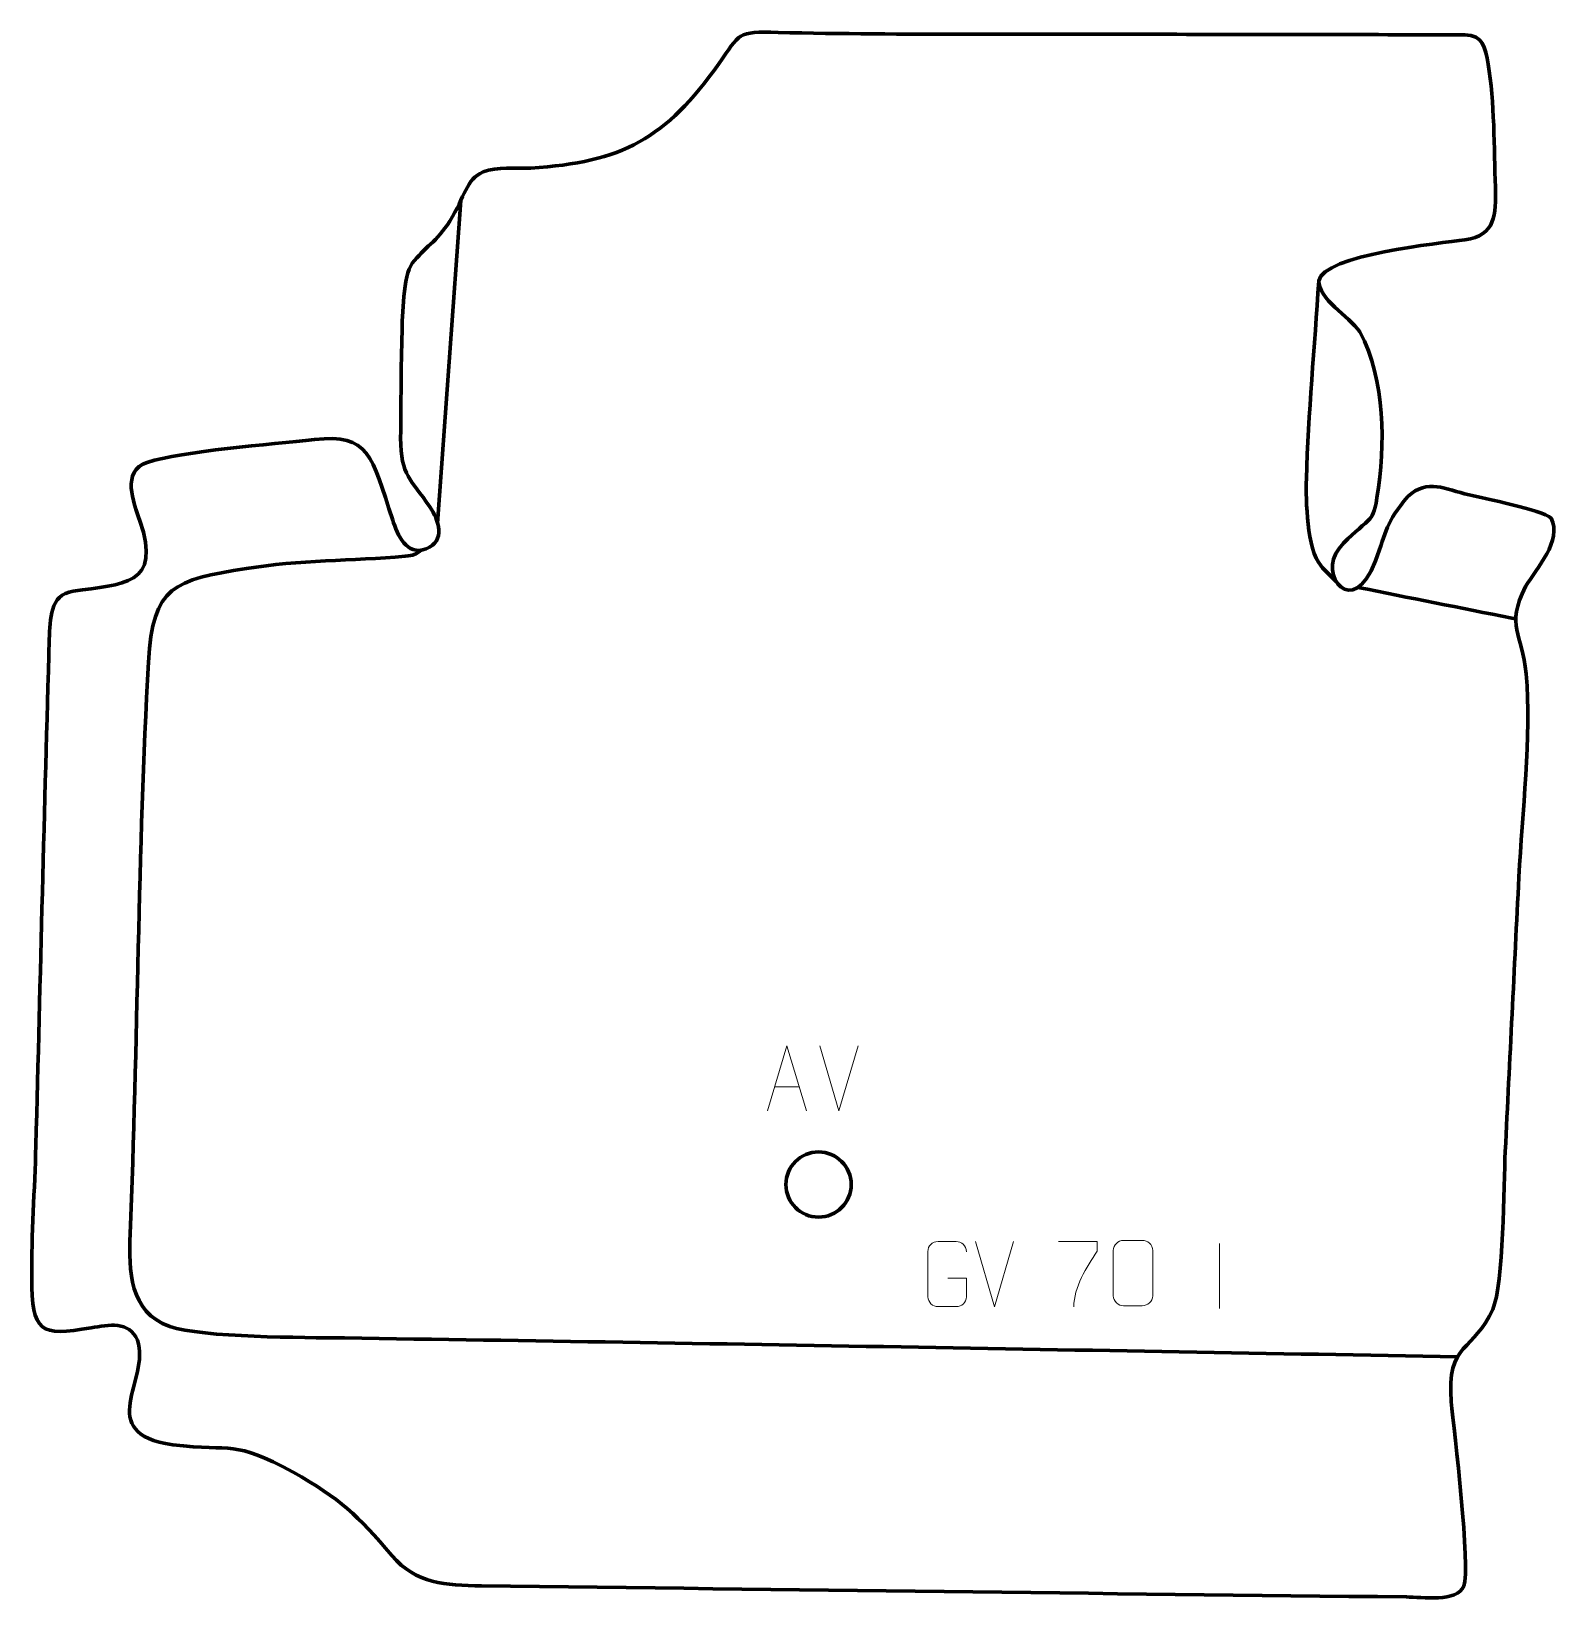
# Model space of a CAD drawing. Header units: millimetres. Extents: x 937 to 1524, y 212 to 814.
import ezdxf

# ---------------------------------------------------------------- set-up
doc = ezdxf.new("R2010")
doc.units = ezdxf.units.MM
doc.header["$MEASUREMENT"] = 0
doc.layers.add('layer 2', color=7, linetype='Continuous')
doc.layers.add('layer 3', color=7, linetype='Continuous')

msp = doc.modelspace()

# ---------------------------------------------------------------- linework, layer by layer
at = {"layer": 'layer 2', "color": 142, "lineweight": 200}
msp.add_ellipse((1238.7015, 371.7548), major_axis=(0, 12.5), ratio=1, dxfattribs=at)
at = {"layer": 'layer 2', "color": 142, "lineweight": 158}
msp.add_open_spline([(1092.8191, 625.1145), (1092.8191, 625.1145), (1101.6698, 748.7682), (1101.6698, 748.7682)], degree=3, dxfattribs=at)
for points, knots in [([(1430.2823, 717.9563), (1428.6897, 692.8889), (1426.2571, 667.1623), (1425.5305, 642.1323), (1425.5305, 642.1323), (1425.2899, 633.8449), (1425.7149, 615.2365), (1431.0759, 608.8803), (1431.0759, 608.8803), (1432.8127, 606.8212), (1435.0411, 604.7247), (1436.9559, 602.7846)], [0, 0, 0, 0, 0.25, 0.25, 0.25, 0.25, 0.5, 0.5, 0.5, 0.5, 1, 1, 1, 1]), ([(1483.4697, 305.7629), (1341.3159, 308.2444), (1199.2504, 310.9089), (1057.083, 312.9671), (1057.083, 312.9671), (1041.8298, 313.1879), (1002.6031, 313.0403), (990.2364, 317.4131), (990.2364, 317.4131), (974.6503, 322.9243), (974.6059, 338.6244), (975.0593, 352.8174), (975.0593, 352.8174), (978.0388, 425.8539), (977.9828, 498.9432), (982.0714, 571.9215), (982.0714, 571.9215), (983.7748, 601.363), (991.7837, 603.2464), (1019.6101, 607.7907), (1019.6101, 607.7907), (1039.5418, 611.0458), (1060.2218, 610.7149), (1080.3757, 612.5028), (1080.3757, 612.5028), (1083.6494, 612.8266), (1084.0801, 613.0766), (1086.7895, 614.8718)], [0, 0, 0, 0, 0.125, 0.125, 0.125, 0.125, 0.25, 0.25, 0.25, 0.25, 0.375, 0.375, 0.375, 0.375, 0.5, 0.5, 0.5, 0.5, 0.625, 0.625, 0.625, 0.625, 0.75, 0.75, 0.75, 0.75, 1, 1, 1, 1]), ([(1445.2304, 600.5529), (1464.8937, 596.6214), (1484.557, 592.6899), (1504.2203, 588.7584), (1504.2203, 588.7584), (1504.2203, 588.7584), (1505.695, 588.4635), (1505.695, 588.4635)], [0, 0, 0, 0, 0.33333333, 0.33333333, 0.33333333, 0.33333333, 1, 1, 1, 1])]:
    msp.add_open_spline(points, degree=3, knots=knots, dxfattribs=at)
at = {"layer": 'layer 2', "color": 250, "lineweight": 9}
for points, knots in [([(1219.1614, 399.959), (1219.1614, 399.959), (1226.5324, 424.9125), (1226.5324, 424.9125), (1226.5324, 424.9125), (1226.5324, 424.9125), (1234.1023, 399.959), (1234.1023, 399.959)], [0, 0, 0, 0, 0.33333333, 0.33333333, 0.33333333, 0.33333333, 1, 1, 1, 1]), ([(1288.2181, 335.9462), (1288.2181, 335.9462), (1295.3862, 335.9462), (1295.3862, 335.9462), (1295.3862, 335.9462), (1295.3862, 335.9462), (1295.3862, 328.7781), (1295.3862, 328.7781), (1295.3862, 328.7781), (1295.2465, 326.4547), (1293.5693, 324.9751), (1291.4215, 324.9643), (1291.4215, 324.9643), (1289.0897, 324.9647), (1286.7577, 324.9647), (1284.4262, 324.9643), (1284.4262, 324.9643), (1282.5013, 324.8589), (1280.5291, 326.7434), (1280.5403, 328.7607), (1280.5403, 328.7607), (1280.5407, 334.5308), (1280.5407, 340.3005), (1280.5403, 346.0698), (1280.5403, 346.0698), (1280.5445, 348.2079), (1282.2913, 349.9271), (1284.4436, 349.9137), (1284.4436, 349.9137), (1286.7693, 349.9137), (1289.0954, 349.9137), (1291.4215, 349.9137), (1291.4215, 349.9137), (1293.3682, 349.9491), (1295.3596, 348.4576), (1295.3862, 346.0199)], [0, 0, 0, 0, 0.1, 0.1, 0.1, 0.1, 0.2, 0.2, 0.2, 0.2, 0.3, 0.3, 0.3, 0.3, 0.4, 0.4, 0.4, 0.4, 0.5, 0.5, 0.5, 0.5, 0.6, 0.6, 0.6, 0.6, 0.7, 0.7, 0.7, 0.7, 0.8, 0.8, 0.8, 0.8, 1, 1, 1, 1]), ([(1330.5552, 349.9165), (1330.5552, 349.9165), (1345.3713, 349.9165), (1345.3713, 349.9165), (1345.3713, 349.9165), (1345.371, 348.6669), (1345.371, 347.4173), (1345.3713, 346.1675), (1345.3713, 346.1675), (1341.3769, 340.1704), (1336.4617, 332.3368), (1336.4617, 324.958)], [0, 0, 0, 0, 0.25, 0.25, 0.25, 0.25, 0.5, 0.5, 0.5, 0.5, 1, 1, 1, 1]), ([(1355.548, 350.3288), (1357.9141, 350.3288), (1360.2806, 350.3288), (1362.6471, 350.3288), (1362.6471, 350.3288), (1364.6276, 350.3644), (1366.6536, 348.8701), (1366.6807, 346.428), (1366.6807, 346.428), (1366.6803, 340.6706), (1366.6803, 334.9128), (1366.6807, 329.1546), (1366.6807, 329.1546), (1366.5386, 326.827), (1364.8322, 325.3447), (1362.6471, 325.3339), (1362.6471, 325.3339), (1360.2747, 325.3343), (1357.9023, 325.3343), (1355.5303, 325.3339), (1355.5303, 325.3339), (1353.5718, 325.2283), (1351.5654, 327.1162), (1351.5768, 329.1372), (1351.5768, 329.1372), (1351.5772, 334.9178), (1351.5772, 340.6981), (1351.5768, 346.4779), (1351.5768, 346.4779), (1351.5811, 348.6199), (1353.3582, 350.3424), (1355.548, 350.3288)], [0, 0, 0, 0, 0.11111111, 0.11111111, 0.11111111, 0.11111111, 0.22222222, 0.22222222, 0.22222222, 0.22222222, 0.33333333, 0.33333333, 0.33333333, 0.33333333, 0.44444444, 0.44444444, 0.44444444, 0.44444444, 0.55555556, 0.55555556, 0.55555556, 0.55555556, 0.66666667, 0.66666667, 0.66666667, 0.66666667, 0.77777778, 0.77777778, 0.77777778, 0.77777778, 1, 1, 1, 1])]:
    msp.add_open_spline(points, degree=3, knots=knots, dxfattribs=at)
for points in [[(1246.5209, 399.9517), (1246.5209, 399.9517), (1239.1991, 424.9053), (1239.1991, 424.9053)], [(1253.8428, 424.9053), (1253.8428, 424.9053), (1246.521, 399.9517), (1246.521, 399.9517)], [(1221.884, 409.2084), (1221.884, 409.2084), (1231.3797, 409.2084), (1231.3797, 409.2084)], [(1306.0662, 324.9601), (1306.0662, 324.9601), (1298.7444, 349.9137), (1298.7444, 349.9137)], [(1313.3881, 349.9137), (1313.3881, 349.9137), (1306.0663, 324.9601), (1306.0663, 324.9601)], [(1392.278, 349.2184), (1392.278, 349.2184), (1392.278, 324.2443), (1392.278, 324.2443)]]:
    msp.add_open_spline(points, degree=3, dxfattribs=at)
at = {"layer": 'layer 3', "color": 242, "lineweight": 158}
msp.add_open_spline([(1128.483, 761.2135), (1163.4694, 763.3985), (1180.2085, 772.4322), (1200.4561, 801.1602), (1200.4561, 801.1602), (1208.7805, 812.971), (1207.2191, 813.5697), (1223.2162, 813.1737), (1223.2162, 813.1737), (1271.4588, 812.0509), (1320.2819, 812.7391), (1368.6195, 812.4696), (1368.6195, 812.4696), (1407.8283, 812.3958), (1446.9626, 812.4045), (1486.18, 812.217), (1486.18, 812.217), (1493.2199, 812.1834), (1493.9718, 807.5618), (1495.1793, 801.0007), (1495.1793, 801.0007), (1497.4776, 786.9038), (1497.5109, 768.4675), (1497.8936, 753.8874), (1497.8936, 753.8874), (1498.1697, 743.3627), (1498.0739, 735.4244), (1486.2554, 733.7166), (1486.2554, 733.7166), (1476.8152, 732.4048), (1431.9199, 728.0327), (1430.2823, 717.9563), (1430.2823, 717.9563), (1430.2287, 711.0716), (1441.4929, 704.6652), (1446.0424, 698.4149), (1446.0424, 698.4149), (1455.7987, 679.6767), (1455.857, 655.3723), (1452.5554, 634.9131), (1452.5554, 634.9131), (1451.5686, 628.7979), (1450.8878, 628.0459), (1449.1782, 626.2151), (1449.1782, 626.2151), (1446.4612, 623.3056), (1442.6825, 621.1325), (1438.0566, 615.463), (1438.0566, 615.463), (1429.8188, 605.3668), (1443.3521, 587.8637), (1452.005, 610.7684), (1452.005, 610.7684), (1456.4012, 622.4052), (1455.7541, 625.2189), (1464.3708, 635.3479), (1464.3708, 635.3479), (1471.9088, 642.4366), (1478.7385, 638.1316), (1487.8123, 636.0246), (1487.8123, 636.0246), (1493.496, 634.7048), (1515.7889, 630.1166), (1519.2147, 627.1162), (1519.2147, 627.1162), (1523.6373, 618.2943), (1513.6766, 608.149), (1509.5046, 600.8491), (1509.5046, 600.8491), (1501.5626, 585.3413), (1508.2651, 583.4728), (1509.7028, 567.4308), (1509.7028, 567.4308), (1511.8438, 543.5424), (1508.1261, 514.0224), (1506.9082, 489.5472), (1506.9082, 489.5472), (1505.1648, 454.5102), (1503.4307, 419.4728), (1501.6898, 384.4357), (1501.6898, 384.4357), (1501.1116, 371.5636), (1501.1075, 333.685), (1496.8839, 323.8936), (1496.8839, 323.8936), (1490.0401, 308.0278), (1478.9657, 311.2927), (1481.024, 288.4589), (1481.024, 288.4589), (1482.0684, 277.4221), (1488.5601, 224.7056), (1485.8354, 217.8975), (1485.8354, 217.8975), (1483.3094, 211.5861), (1469.6797, 213.6771), (1463.887, 213.7372), (1463.887, 213.7372), (1345.8103, 214.9818), (1227.7378, 216.6201), (1109.6619, 217.9592), (1109.6619, 217.9592), (1095.6904, 218.3449), (1084.681, 218.5679), (1075.2892, 229.6517), (1075.2892, 229.6517), (1062.1833, 245.125), (1055.4745, 251.33), (1037.4713, 261.5927), (1037.4713, 261.5927), (1014.1458, 274.137), (1015.0801, 269.2763), (991.3427, 272.0485), (991.3427, 272.0485), (960.7164, 276.5528), (983.0162, 297.1574), (977.8674, 312.0749), (977.8674, 312.0749), (974.5062, 319.5939), (967.0223, 318.0097), (960.0681, 316.8578), (960.0681, 316.8578), (940.391, 313.4849), (937.4531, 315.1443), (937.3378, 336.0552), (937.3378, 336.0552), (937.247, 352.5194), (938.5161, 369.989), (938.9563, 386.6398), (938.9563, 386.6398), (940.6602, 451.3151), (942.1717, 515.9938), (944.0947, 580.6634), (944.0947, 580.6634), (944.4755, 588.502), (944.1219, 597.6181), (953.2591, 599.1286), (953.2591, 599.1286), (972.1705, 601.8316), (987.4536, 601.0613), (978.7473, 626.0822), (978.7473, 626.0822), (976.2238, 633.3346), (971.6547, 645.0528), (981.568, 648.4629), (981.568, 648.4629), (995.0404, 652.7465), (1028.8109, 655.3787), (1045.7094, 657.2075), (1045.7094, 657.2075), (1066.5197, 659.4599), (1067.4758, 651.286), (1075.6037, 626.3646), (1075.6037, 626.3646), (1077.4268, 620.7748), (1080.8857, 612.4181), (1088.4175, 615.3464), (1088.4175, 615.3464), (1096.0332, 618.3074), (1093.221, 626.3415), (1089.8402, 631.3652), (1089.8402, 631.3652), (1082.3442, 642.5036), (1078.8204, 642.7931), (1078.6331, 657.8651), (1078.6331, 657.8651), (1078.7589, 671.1881), (1078.8016, 685.0699), (1079.1676, 698.3471), (1079.1676, 698.3471), (1079.3342, 704.3906), (1079.5655, 720.0437), (1083.1222, 724.7421), (1083.1222, 724.7421), (1087.5895, 730.6435), (1092.5592, 733.0736), (1097.4769, 740.8873), (1097.4769, 740.8873), (1103.4183, 750.3274), (1103.5288, 756.9267), (1110.2933, 759.7178), (1110.2933, 759.7178), (1115.529, 761.8782), (1122.7432, 761.0225), (1128.483, 761.2135)], degree=3, knots=[0, 0, 0, 0, 0.0212766, 0.0212766, 0.0212766, 0.0212766, 0.04255319, 0.04255319, 0.04255319, 0.04255319, 0.06382979, 0.06382979, 0.06382979, 0.06382979, 0.08510638, 0.08510638, 0.08510638, 0.08510638, 0.10638298, 0.10638298, 0.10638298, 0.10638298, 0.12765957, 0.12765957, 0.12765957, 0.12765957, 0.14893617, 0.14893617, 0.14893617, 0.14893617, 0.17021277, 0.17021277, 0.17021277, 0.17021277, 0.19148936, 0.19148936, 0.19148936, 0.19148936, 0.21276596, 0.21276596, 0.21276596, 0.21276596, 0.23404255, 0.23404255, 0.23404255, 0.23404255, 0.25531915, 0.25531915, 0.25531915, 0.25531915, 0.27659574, 0.27659574, 0.27659574, 0.27659574, 0.29787234, 0.29787234, 0.29787234, 0.29787234, 0.31914894, 0.31914894, 0.31914894, 0.31914894, 0.34042553, 0.34042553, 0.34042553, 0.34042553, 0.36170213, 0.36170213, 0.36170213, 0.36170213, 0.38297872, 0.38297872, 0.38297872, 0.38297872, 0.40425532, 0.40425532, 0.40425532, 0.40425532, 0.42553191, 0.42553191, 0.42553191, 0.42553191, 0.44680851, 0.44680851, 0.44680851, 0.44680851, 0.46808511, 0.46808511, 0.46808511, 0.46808511, 0.4893617, 0.4893617, 0.4893617, 0.4893617, 0.5106383, 0.5106383, 0.5106383, 0.5106383, 0.53191489, 0.53191489, 0.53191489, 0.53191489, 0.55319149, 0.55319149, 0.55319149, 0.55319149, 0.57446809, 0.57446809, 0.57446809, 0.57446809, 0.59574468, 0.59574468, 0.59574468, 0.59574468, 0.61702128, 0.61702128, 0.61702128, 0.61702128, 0.63829787, 0.63829787, 0.63829787, 0.63829787, 0.65957447, 0.65957447, 0.65957447, 0.65957447, 0.68085106, 0.68085106, 0.68085106, 0.68085106, 0.70212766, 0.70212766, 0.70212766, 0.70212766, 0.72340426, 0.72340426, 0.72340426, 0.72340426, 0.74468085, 0.74468085, 0.74468085, 0.74468085, 0.76595745, 0.76595745, 0.76595745, 0.76595745, 0.78723404, 0.78723404, 0.78723404, 0.78723404, 0.80851064, 0.80851064, 0.80851064, 0.80851064, 0.82978723, 0.82978723, 0.82978723, 0.82978723, 0.85106383, 0.85106383, 0.85106383, 0.85106383, 0.87234043, 0.87234043, 0.87234043, 0.87234043, 0.89361702, 0.89361702, 0.89361702, 0.89361702, 0.91489362, 0.91489362, 0.91489362, 0.91489362, 0.93617021, 0.93617021, 0.93617021, 0.93617021, 0.95744681, 0.95744681, 0.95744681, 0.95744681, 1, 1, 1, 1], dxfattribs=at)

doc.saveas('drawing.dxf')
